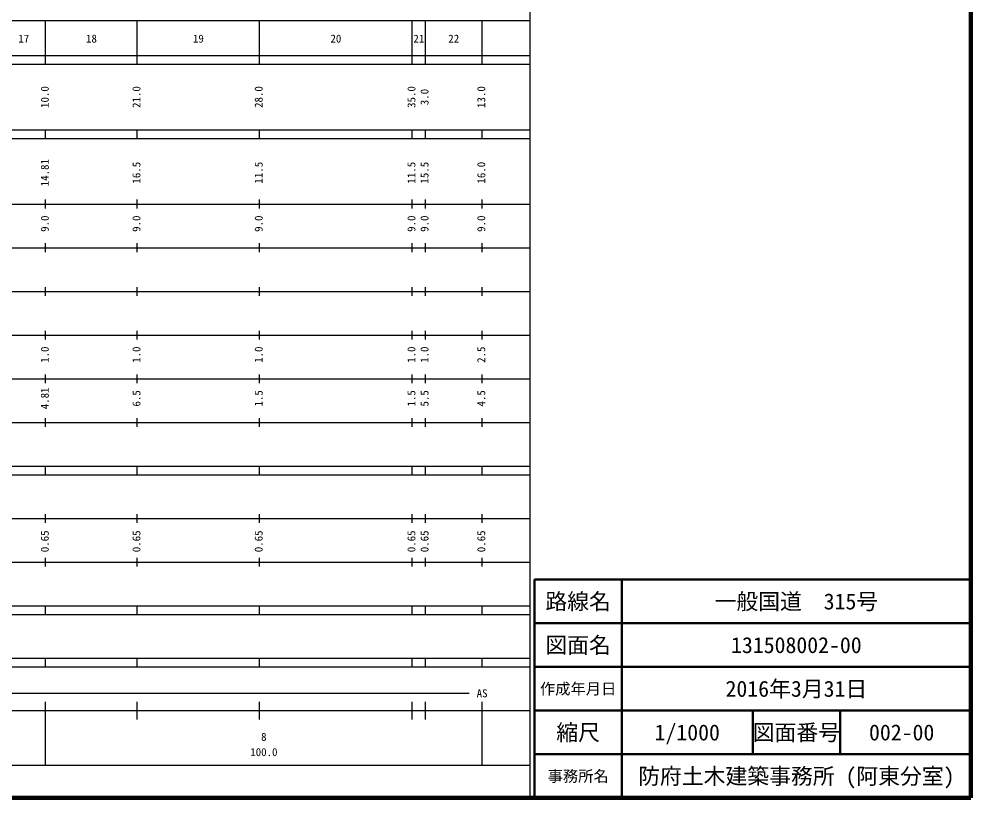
# Model space of a CAD drawing. Units: millimetres on the paper, enlarged 1000 times. Extents: x 40000 to 680000, y 20000 to 380000.
# Drawn here: x 461907 to 680000, y 20000 to 198357 of the extents above; entities that cross this region are included whole.
import ezdxf
from ezdxf.enums import TextEntityAlignment as Align

# ---------------------------------------------------------------- set-up
doc = ezdxf.new("R2010")
doc.units = ezdxf.units.MM
doc.header["$LTSCALE"] = 1000
for name, color, linetype, lineweight in [('M-TTL', 2, 'Continuous', 140), ('M-TTL-BAND', 7, 'Continuous', 25), ('M-TTL-FRAM', 2, 'Continuous', 50), ('M-TTL-LINE', 7, 'Continuous', 50)]:
    doc.layers.add(name, color=color, linetype=linetype, lineweight=lineweight)
doc.layers.add('M-TTL-TXT', color=7, linetype='Continuous')
doc.styles.add('ＭＳ ゴシック', font='')
doc.styles.get('ＭＳ ゴシック').set_extended_font_data('MS Gothic')

msp = doc.modelspace()

# ---------------------------------------------------------------- linework, layer by layer
at = {"layer": 'M-TTL'}
for p, q in [((680000, 20000), (680000, 380000)), ((40000, 20000), (680000, 20000))]:
    msp.add_line(p, q, dxfattribs=at)
at = {"layer": 'M-TTL-BAND'}
for p, q in [((579000, 20000), (579000, 370000)), ((68000, 198000), (579000, 198000)), ((468000, 188000), (468000, 198000)), ((489000, 188000), (489000, 198000)), ((517000, 188000), (517000, 198000)), ((552000, 188000), (552000, 198000)), ((555000, 188000), (555000, 198000)), ((568000, 188000), (568000, 198000)), ((40000, 190000), (579000, 190000)), ((40000, 188000), (579000, 188000)), ((40000, 173000), (579000, 173000)), ((468000, 171000), (468000, 173000)), ((489000, 171000), (489000, 173000)), ((517000, 171000), (517000, 173000)), ((552000, 171000), (552000, 173000)), ((555000, 171000), (555000, 173000)), ((568000, 171000), (568000, 173000)), ((40000, 171000), (579000, 171000)), ((40000, 156000), (579000, 156000)), ((468000, 155000), (468000, 157000)), ((489000, 155000), (489000, 157000)), ((517000, 155000), (517000, 157000)), ((552000, 155000), (552000, 157000)), ((555000, 155000), (555000, 157000)), ((568000, 155000), (568000, 157000)), ((468000, 145000), (468000, 147000)), ((489000, 145000), (489000, 147000)), ((517000, 145000), (517000, 147000)), ((552000, 145000), (552000, 147000)), ((555000, 145000), (555000, 147000)), ((568000, 145000), (568000, 147000)), ((46000, 146000), (579000, 146000)), ((52000, 136000), (579000, 136000)), ((468000, 135000), (468000, 137000)), ((489000, 135000), (489000, 137000)), ((517000, 135000), (517000, 137000)), ((552000, 135000), (552000, 137000)), ((555000, 135000), (555000, 137000)), ((568000, 135000), (568000, 137000)), ((468000, 125000), (468000, 127000)), ((489000, 125000), (489000, 127000)), ((517000, 125000), (517000, 127000)), ((552000, 125000), (552000, 127000)), ((555000, 125000), (555000, 127000)), ((568000, 125000), (568000, 127000)), ((46000, 126000), (579000, 126000)), ((52000, 116000), (579000, 116000)), ((468000, 115000), (468000, 117000)), ((489000, 115000), (489000, 117000)), ((517000, 115000), (517000, 117000)), ((552000, 115000), (552000, 117000)), ((555000, 115000), (555000, 117000)), ((568000, 115000), (568000, 117000)), ((468000, 105000), (468000, 107000)), ((489000, 105000), (489000, 107000)), ((517000, 105000), (517000, 107000)), ((552000, 105000), (552000, 107000)), ((555000, 105000), (555000, 107000)), ((568000, 105000), (568000, 107000)), ((46000, 106000), (579000, 106000)), ((40000, 96000), (579000, 96000)), ((468000, 94000), (468000, 96000)), ((489000, 94000), (489000, 96000)), ((517000, 94000), (517000, 96000)), ((552000, 94000), (552000, 96000)), ((555000, 94000), (555000, 96000)), ((568000, 94000), (568000, 96000)), ((40000, 94000), (579000, 94000)), ((49000, 84000), (579000, 84000)), ((468000, 83000), (468000, 85000)), ((489000, 83000), (489000, 85000)), ((517000, 83000), (517000, 85000)), ((552000, 83000), (552000, 85000)), ((555000, 83000), (555000, 85000)), ((568000, 83000), (568000, 85000)), ((468000, 73000), (468000, 75000)), ((489000, 73000), (489000, 75000)), ((517000, 73000), (517000, 75000)), ((552000, 73000), (552000, 75000)), ((555000, 73000), (555000, 75000)), ((568000, 73000), (568000, 75000)), ((40000, 74000), (579000, 74000)), ((40000, 64000), (579000, 64000)), ((468000, 62000), (468000, 64000)), ((489000, 62000), (489000, 64000)), ((517000, 62000), (517000, 64000)), ((552000, 62000), (552000, 64000)), ((555000, 62000), (555000, 64000)), ((568000, 62000), (568000, 64000)), ((40000, 62000), (579000, 62000)), ((40000, 52000), (579000, 52000)), ((468000, 50000), (468000, 52000)), ((489000, 50000), (489000, 52000)), ((517000, 50000), (517000, 52000)), ((552000, 50000), (552000, 52000)), ((555000, 50000), (555000, 52000)), ((568000, 50000), (568000, 52000)), ((40000, 50000), (579000, 50000)), ((309500, 44000), (565000, 44000)), ((468000, 27500), (468000, 42000)), ((489000, 38000), (489000, 42000)), ((517000, 38000), (517000, 42000)), ((552000, 38000), (552000, 42000)), ((555000, 38000), (555000, 42000)), ((568000, 27500), (568000, 42000)), ((40000, 40000), (579000, 40000)), ((68000, 27500), (579000, 27500))]:
    msp.add_line(p, q, dxfattribs=at)
at = {"layer": 'M-TTL-FRAM'}
for p, q in [((680000, 70000), (580000, 70000)), ((580000, 70000), (580000, 20000))]:
    msp.add_line(p, q, dxfattribs=at)
at = {"layer": 'M-TTL-LINE'}
for p, q in [((600000, 70000), (600000, 20000)), ((680000, 60000), (580000, 60000)), ((680000, 50000), (580000, 50000)), ((680000, 40000), (580000, 40000)), ((630000, 40000), (630000, 30000)), ((650000, 40000), (650000, 30000)), ((680000, 30000), (580000, 30000))]:
    msp.add_line(p, q, dxfattribs=at)

# ---------------------------------------------------------------- texts
at = {"layer": 'M-TTL-BAND', "style": 'ＭＳ ゴシック'}
for s, p in [('17', (463000, 192405)), ('18', (478500, 192405)), ('19', (503000, 192405)), ('20', (534500, 192405)), ('21', (553500, 192405)), ('22', (561500, 192405)), ('AS', (568000, 42500)), ('8', (518000, 32523)), ('100.0', (518000, 29033))]:
    msp.add_text(s, height=1833, dxfattribs=at).set_placement(p, align=Align.BOTTOM_CENTER)
for s, p in [('10.0', (469266, 180500)), ('21.0', (490266, 180500)), ('28.0', (518266, 180500)), ('35.0', (553266, 180500)), ('3.0', (556266, 180500)), ('13.0', (569266, 180500)), ('14.81', (469266, 163174)), ('16.5', (490266, 163174)), ('11.5', (518266, 163174)), ('11.5', (553266, 163174)), ('15.5', (556266, 163174)), ('16.0', (569266, 163174)), ('9.0', (469266, 151500)), ('9.0', (490266, 151500)), ('9.0', (518266, 151500)), ('9.0', (553266, 151500)), ('9.0', (556266, 151500)), ('9.0', (569266, 151500)), ('1.0', (469266, 121500)), ('1.0', (490266, 121500)), ('1.0', (518266, 121500)), ('1.0', (553266, 121500)), ('1.0', (556266, 121500)), ('2.5', (569266, 121500)), ('4.81', (469266, 111500)), ('6.5', (490266, 111500)), ('1.5', (518266, 111500)), ('1.5', (553266, 111500)), ('5.5', (556266, 111500)), ('4.5', (569266, 111500)), ('0.65', (469266, 78764)), ('0.65', (490266, 78764)), ('0.65', (518266, 78764)), ('0.65', (553266, 78764)), ('0.65', (556266, 78764)), ('0.65', (569266, 78764))]:
    msp.add_text(s, height=1833, rotation=90, dxfattribs=at).set_placement(p, align=Align.BOTTOM_CENTER)
at = {"layer": 'M-TTL-TXT', "style": 'ＭＳ ゴシック'}
for s, height, p in [('路線名', 3666, (590000, 65000)), ('路線名', 3666, (590000, 65000)), ('一般国道\u3000315号', 3666, (640000, 65000)), ('図面名', 3666, (590000, 55000)), ('図面名', 3666, (590000, 55000)), ('131508002-00', 3666, (640000, 55000)), ('作成年月日', 2566, (590000, 45000)), ('作成年月日', 2566, (590000, 45000)), ('2016年3月31日', 3666, (640000, 45000)), ('縮尺', 3666, (590000, 35000)), ('縮尺', 3666, (590000, 35000)), ('1/1000', 3666, (615000, 35000)), ('図面番号', 3666, (640000, 35000)), ('図面番号', 3666, (640000, 35000)), ('002-00', 3666, (664125, 35000)), ('事務所名', 2566, (590000, 25000)), ('事務所名', 2566, (590000, 25000)), ('防府土木建築事務所 (阿東分室)', 3666, (640000, 25000))]:
    msp.add_text(s, height=height, dxfattribs=at).set_placement(p, align=Align.MIDDLE_CENTER)

doc.saveas('drawing.dxf')
